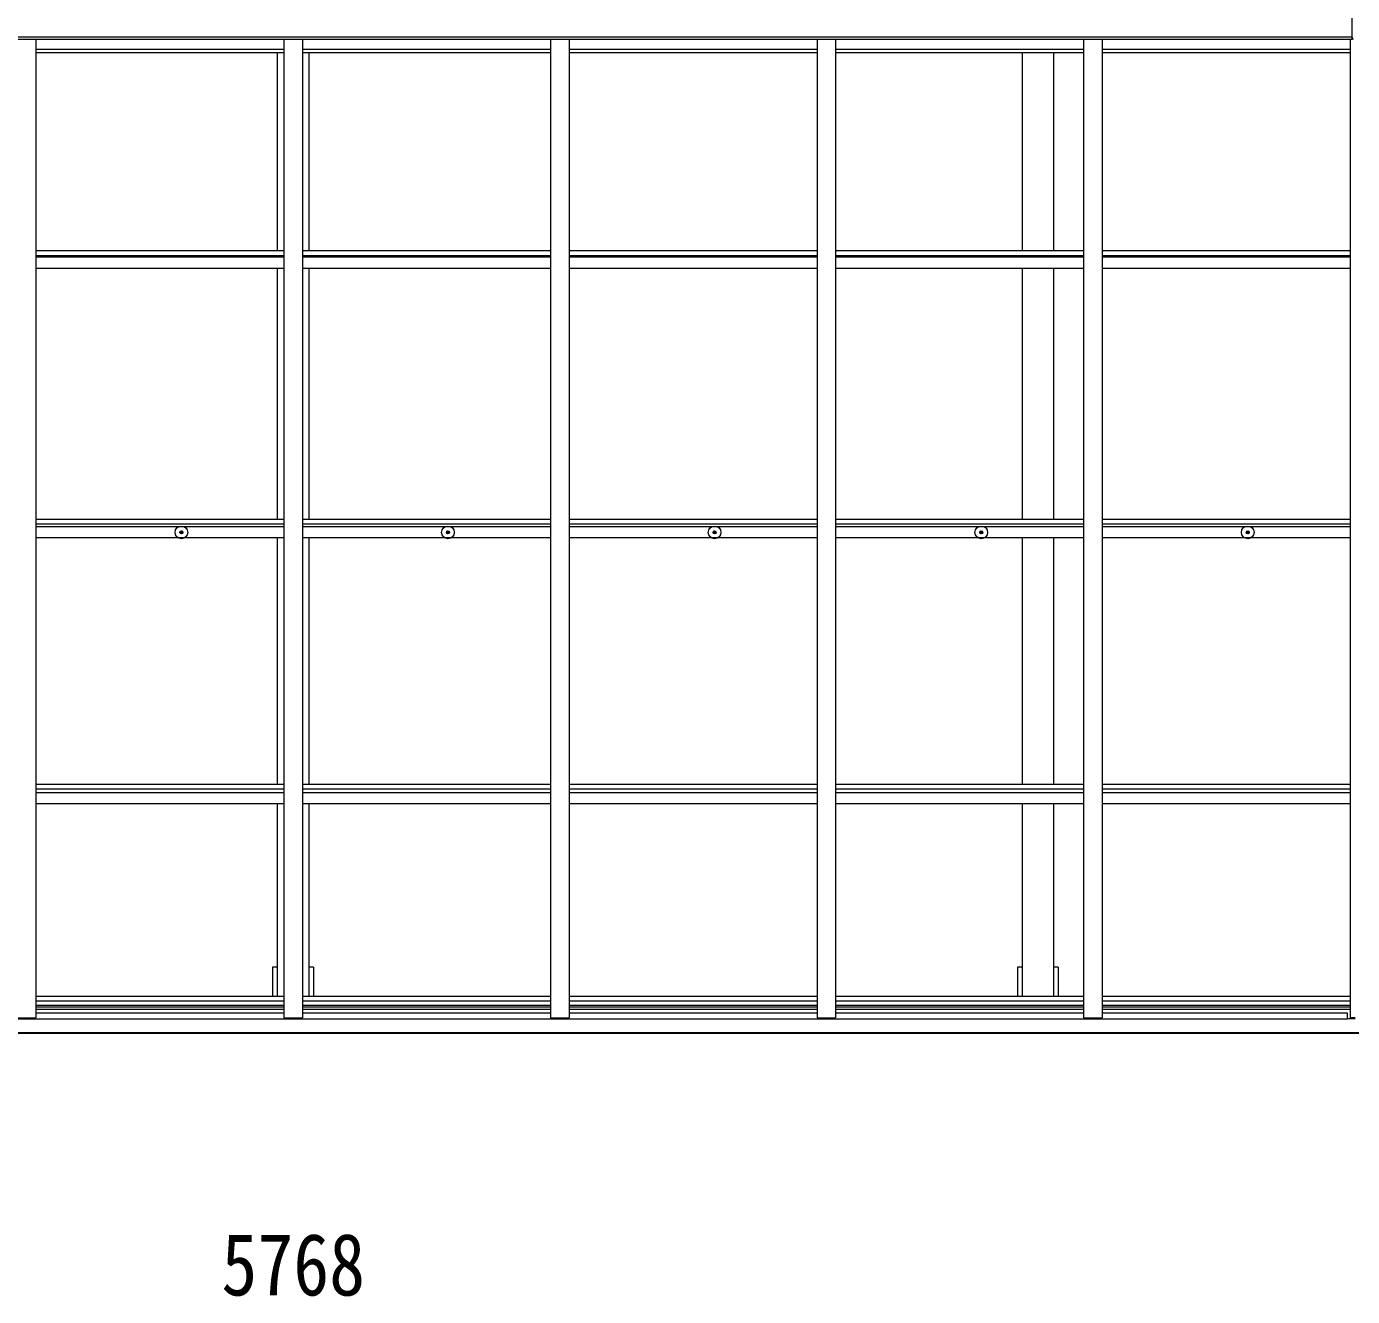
# Model space of a CAD drawing. Units: millimetres at full size, sheet at 1:35; details may follow other scales. Extents: x -9783 to 9892, y -6828 to 6752.
# Drawn here: x 2682 to 6243, y 223 to 3635 of the extents above; entities that cross this region are included whole.
import ezdxf
from ezdxf.enums import TextEntityAlignment as Align

# ---------------------------------------------------------------- set-up
doc = ezdxf.new("R2010")
doc.units = ezdxf.units.MM
doc.header["$LTSCALE"] = 35
for name, color, linetype, lineweight in [('0-1_本体', 4, 'Continuous', 9), ('0-2_部品', 7, 'Continuous', 9), ('0-3_ELV2', 3, 'Continuous', 9), ('0-A_寸法', 6, 'Continuous', 9)]:
    doc.layers.add(name, color=color, linetype=linetype, lineweight=lineweight)
doc.styles.add('ＭＳ ゴシック', font='')
doc.styles.get('ＭＳ ゴシック').set_extended_font_data('MS Gothic')

msp = doc.modelspace()

# ---------------------------------------------------------------- linework, layer by layer
at = {"layer": '0-1_本体'}
for p, q in [((6242.71, 3606.59), (553.71, 3606.86)), ((6242.71, 3599.89), (553.71, 3599.89)), ((2707.21, 3599.89), (2707.21, 971.66)), ((3373.21, 3599.89), (3373.21, 971.66)), ((3423.21, 3599.89), (3423.21, 971.66)), ((4089.21, 3599.89), (4089.21, 971.66)), ((4139.21, 3599.89), (4139.21, 971.66)), ((4805.21, 3599.89), (4805.21, 971.66)), ((4855.21, 3599.89), (4855.21, 971.66)), ((5521.21, 3599.89), (5521.21, 971.66)), ((5571.21, 3599.89), (5571.21, 971.66)), ((6237.21, 3599.89), (6237.21, 971.66)), ((6242.71, 3599.89), (6242.71, 3603.52)), ((6242.71, 3601.58), (6246.25, 3601.58)), ((3373.21, 3573.47), (2707.21, 3573.47)), ((3373.21, 3564.34), (2707.21, 3564.34)), ((3355.71, 3564.34), (3355.71, 3032.42)), ((4089.21, 3573.47), (3423.21, 3573.47)), ((4089.21, 3564.34), (3423.21, 3564.34)), ((3440.71, 3564.34), (3440.71, 3032.42)), ((4805.21, 3573.47), (4139.21, 3573.47)), ((4805.21, 3564.34), (4139.21, 3564.34)), ((5521.21, 3573.47), (4855.21, 3573.47)), ((5521.21, 3564.34), (4855.21, 3564.34)), ((5355.71, 3564.34), (5355.71, 3032.42)), ((5440.71, 3564.34), (5440.71, 3032.42)), ((6236.62, 3573.47), (5571.21, 3573.47)), ((6236.9, 3564.34), (5571.21, 3564.34)), ((3373.21, 3032.09), (2707.21, 3032.09)), ((4089.21, 3032.09), (3423.21, 3032.09)), ((4805.21, 3032.09), (4139.21, 3032.09)), ((5521.21, 3032.09), (4855.21, 3032.09)), ((6237.21, 3032.09), (5571.21, 3032.09)), ((3373.21, 3019.06), (2707.21, 3019.06)), ((3373.21, 3015.09), (2707.21, 3015.09)), ((4089.21, 3019.06), (3423.21, 3019.06)), ((4089.21, 3015.09), (3423.21, 3015.09)), ((4805.21, 3019.06), (4139.21, 3019.06)), ((4805.21, 3015.09), (4139.21, 3015.09)), ((5521.21, 3019.06), (4855.21, 3019.06)), ((5521.21, 3015.09), (4855.21, 3015.09)), ((6237.21, 3019.06), (5571.21, 3019.06)), ((6237.21, 3015.09), (5571.21, 3015.09)), ((3373.21, 2985.3), (2707.21, 2985.3)), ((3355.71, 2985.35), (3355.71, 2310.99)), ((4089.21, 2985.3), (3423.21, 2985.3)), ((3440.71, 2985.35), (3440.71, 2310.99)), ((4805.21, 2985.3), (4139.21, 2985.3)), ((5521.21, 2985.3), (4855.21, 2985.3)), ((5355.71, 2985.35), (5355.71, 2310.99)), ((5440.71, 2985.35), (5440.71, 2310.99)), ((6237.21, 2985.3), (5571.21, 2985.3)), ((3373.21, 2310.98), (2707.21, 2310.98)), ((3373.21, 2298.01), (2707.21, 2298.01)), ((3373.21, 2290.8), (2707.21, 2290.8)), ((4089.21, 2310.98), (3423.21, 2310.98)), ((4089.21, 2298.01), (3423.21, 2298.01)), ((4089.21, 2290.8), (3423.21, 2290.8)), ((4805.21, 2310.98), (4139.21, 2310.98)), ((4805.21, 2298.01), (4139.21, 2298.01)), ((4805.21, 2290.8), (4139.21, 2290.8)), ((5521.21, 2310.98), (4855.21, 2310.98)), ((5521.21, 2298.01), (4855.21, 2298.01)), ((5521.21, 2290.8), (4855.21, 2290.8)), ((6237.21, 2310.98), (5571.21, 2310.98)), ((6237.21, 2298.01), (5571.21, 2298.01)), ((6237.21, 2290.8), (5571.21, 2290.8)), ((3373.21, 2261.37), (2707.21, 2261.37)), ((3355.71, 2261.44), (3355.71, 1598.62)), ((4089.21, 2261.37), (3423.21, 2261.37)), ((3440.71, 2261.44), (3440.71, 1598.62)), ((4805.21, 2261.37), (4139.21, 2261.37)), ((5521.21, 2261.37), (4855.21, 2261.37)), ((5355.71, 2261.44), (5355.71, 1598.62)), ((5440.71, 2261.44), (5440.71, 1598.62)), ((6237.21, 2261.37), (5571.21, 2261.37)), ((3373.21, 1598.89), (2707.21, 1598.89)), ((3373.21, 1586.03), (2707.21, 1586.03)), ((3373.21, 1575.92), (2707.21, 1575.92)), ((4089.21, 1598.89), (3423.21, 1598.89)), ((4089.21, 1586.03), (3423.21, 1586.03)), ((4089.21, 1575.92), (3423.21, 1575.92)), ((4805.21, 1598.89), (4139.21, 1598.89)), ((4805.21, 1586.03), (4139.21, 1586.03)), ((4805.21, 1575.92), (4139.21, 1575.92)), ((5521.21, 1598.89), (4855.21, 1598.89)), ((5521.21, 1586.03), (4855.21, 1586.03)), ((5521.21, 1575.92), (4855.21, 1575.92)), ((6237.21, 1598.89), (5571.21, 1598.89)), ((6237.21, 1586.03), (5571.21, 1586.03)), ((6237.21, 1575.92), (5571.21, 1575.92)), ((3373.21, 1546.96), (2707.21, 1546.96)), ((3355.71, 1546.66), (3355.71, 1029.09)), ((4089.21, 1546.96), (3423.21, 1546.96)), ((3440.71, 1546.66), (3440.71, 1029.09)), ((4805.21, 1546.96), (4139.21, 1546.96)), ((5521.21, 1546.96), (4855.21, 1546.96)), ((5355.71, 1546.66), (5355.71, 1029.09)), ((5440.71, 1546.66), (5440.71, 1029.09)), ((6237.21, 1546.96), (5571.21, 1546.96)), ((3453.21, 1107.86), (3440.71, 1107.86)), ((3453.21, 1107.86), (3453.21, 1029.09)), ((5453.21, 1107.86), (5440.71, 1107.86)), ((5453.21, 1107.86), (5453.21, 1029.09)), ((3373.21, 1029.09), (2707.21, 1029.09)), ((3373.21, 1016.27), (2707.21, 1016.27)), ((3373.21, 1004.92), (2707.21, 1004.92)), ((2707.21, 1001.14), (3373.21, 1001.14)), ((4089.21, 1029.09), (3423.21, 1029.09)), ((4089.21, 1016.27), (3423.21, 1016.27)), ((4089.21, 1004.92), (3423.21, 1004.92)), ((3423.21, 1001.14), (4089.21, 1001.14)), ((4805.21, 1029.09), (4139.21, 1029.09)), ((4805.21, 1016.27), (4139.21, 1016.27)), ((4805.21, 1004.92), (4139.21, 1004.92)), ((4139.21, 1001.14), (4805.21, 1001.14)), ((5521.21, 1029.09), (4855.21, 1029.09)), ((5521.21, 1016.27), (4855.21, 1016.27)), ((5521.21, 1004.92), (4855.21, 1004.92)), ((4855.21, 1001.14), (5521.21, 1001.14)), ((6237.21, 1029.09), (5571.21, 1029.09)), ((6237.21, 1016.27), (5571.21, 1016.27)), ((6237.21, 1004.92), (5571.21, 1004.92)), ((5571.21, 1001.14), (6237.21, 1001.14)), ((566.71, 969.63), (6229.71, 969.63)), ((2657.21, 971.66), (2707.21, 971.66)), ((3373.21, 994.07), (2707.21, 994.07)), ((3373.21, 984.7), (2707.21, 984.7)), ((3373.21, 971.66), (3423.21, 971.66)), ((4089.21, 994.07), (3423.21, 994.07)), ((4089.21, 984.7), (3423.21, 984.7)), ((4089.21, 971.66), (4139.21, 971.66)), ((4805.21, 994.07), (4139.21, 994.07)), ((4805.21, 984.7), (4139.21, 984.7)), ((4805.21, 971.66), (4855.21, 971.66)), ((5521.21, 994.07), (4855.21, 994.07)), ((5521.21, 984.7), (4855.21, 984.7)), ((5521.21, 971.66), (5571.21, 971.66)), ((6237.21, 994.07), (5571.21, 994.07)), ((6229.71, 984.7), (5571.21, 984.7)), ((6229.71, 969.63), (6229.71, 984.7)), ((6250.21, 971.66), (6237.21, 971.66)), ((6260.71, 931.43), (535.71, 931.43)), ((6260.71, 929.36), (535.71, 929.36))]:
    msp.add_line(p, q, dxfattribs=at)
for points in [[(3355.71, 1107.86), (3343.21, 1107.86), (3343.21, 1029.09)], [(5355.71, 1107.86), (5343.21, 1107.86), (5343.21, 1029.09)]]:
    msp.add_lwpolyline(points, dxfattribs=at)
at = {"layer": '0-2_部品'}
for p, q in [((3095.85, 2276.58), (3096.95, 2276.6)), ((3095.85, 2275.58), (3096.95, 2275.57)), ((3096.95, 2276.6), (3097.47, 2276.7)), ((3096.95, 2275.57), (3097.47, 2275.46)), ((3097.57, 2277.22), (3097.47, 2276.7)), ((3097.57, 2274.95), (3097.47, 2275.46)), ((3097.59, 2278.33), (3097.57, 2277.22)), ((3097.59, 2273.84), (3097.57, 2274.95)), ((3098.59, 2278.33), (3098.61, 2277.22)), ((3098.59, 2273.84), (3098.61, 2274.95)), ((3098.61, 2277.22), (3098.71, 2276.7)), ((3098.61, 2274.95), (3098.71, 2275.46)), ((3099.23, 2276.6), (3098.71, 2276.7)), ((3099.23, 2275.57), (3098.71, 2275.46)), ((3100.34, 2276.58), (3099.23, 2276.6)), ((3100.34, 2275.58), (3099.23, 2275.57)), ((3811.85, 2276.58), (3812.95, 2276.6)), ((3811.85, 2275.58), (3812.95, 2275.57)), ((3812.95, 2276.6), (3813.47, 2276.7)), ((3812.95, 2275.57), (3813.47, 2275.46)), ((3813.57, 2277.22), (3813.47, 2276.7)), ((3813.57, 2274.95), (3813.47, 2275.46)), ((3813.59, 2278.33), (3813.57, 2277.22)), ((3813.59, 2273.84), (3813.57, 2274.95)), ((3814.59, 2278.33), (3814.61, 2277.22)), ((3814.59, 2273.84), (3814.61, 2274.95)), ((3814.61, 2277.22), (3814.71, 2276.7)), ((3814.61, 2274.95), (3814.71, 2275.46)), ((3815.23, 2276.6), (3814.71, 2276.7)), ((3815.23, 2275.57), (3814.71, 2275.46)), ((3816.34, 2276.58), (3815.23, 2276.6)), ((3816.34, 2275.58), (3815.23, 2275.57)), ((4527.85, 2276.58), (4528.95, 2276.6)), ((4527.85, 2275.58), (4528.95, 2275.57)), ((4528.95, 2276.6), (4529.47, 2276.7)), ((4528.95, 2275.57), (4529.47, 2275.46)), ((4529.57, 2277.22), (4529.47, 2276.7)), ((4529.57, 2274.95), (4529.47, 2275.46)), ((4529.59, 2278.33), (4529.57, 2277.22)), ((4529.59, 2273.84), (4529.57, 2274.95)), ((4530.59, 2278.33), (4530.61, 2277.22)), ((4530.59, 2273.84), (4530.61, 2274.95)), ((4530.61, 2277.22), (4530.71, 2276.7)), ((4530.61, 2274.95), (4530.71, 2275.46)), ((4531.23, 2276.6), (4530.71, 2276.7)), ((4531.23, 2275.57), (4530.71, 2275.46)), ((4532.34, 2276.58), (4531.23, 2276.6)), ((4532.34, 2275.58), (4531.23, 2275.57)), ((5243.85, 2276.58), (5244.95, 2276.6)), ((5243.85, 2275.58), (5244.95, 2275.57)), ((5244.95, 2276.6), (5245.47, 2276.7)), ((5244.95, 2275.57), (5245.47, 2275.46)), ((5245.57, 2277.22), (5245.47, 2276.7)), ((5245.57, 2274.95), (5245.47, 2275.46)), ((5245.59, 2278.33), (5245.57, 2277.22)), ((5245.59, 2273.84), (5245.57, 2274.95)), ((5246.59, 2278.33), (5246.61, 2277.22)), ((5246.59, 2273.84), (5246.61, 2274.95)), ((5246.61, 2277.22), (5246.71, 2276.7)), ((5246.61, 2274.95), (5246.71, 2275.46)), ((5247.23, 2276.6), (5246.71, 2276.7)), ((5247.23, 2275.57), (5246.71, 2275.46)), ((5248.34, 2276.58), (5247.23, 2276.6)), ((5248.34, 2275.58), (5247.23, 2275.57)), ((5959.85, 2276.58), (5960.95, 2276.6)), ((5959.85, 2275.58), (5960.95, 2275.57)), ((5960.95, 2276.6), (5961.47, 2276.7)), ((5960.95, 2275.57), (5961.47, 2275.46)), ((5961.57, 2277.22), (5961.47, 2276.7)), ((5961.57, 2274.95), (5961.47, 2275.46)), ((5961.59, 2278.33), (5961.57, 2277.22)), ((5961.59, 2273.84), (5961.57, 2274.95)), ((5962.59, 2278.33), (5962.61, 2277.22)), ((5962.59, 2273.84), (5962.61, 2274.95)), ((5962.61, 2277.22), (5962.71, 2276.7)), ((5962.61, 2274.95), (5962.71, 2275.46)), ((5963.23, 2276.6), (5962.71, 2276.7)), ((5963.23, 2275.57), (5962.71, 2275.46)), ((5964.34, 2276.58), (5963.23, 2276.6)), ((5964.34, 2275.58), (5963.23, 2275.57)), ((6229.71, 970.44), (6250.21, 970.44))]:
    msp.add_line(p, q, dxfattribs=at)
for centre, radius in [((3098.09, 2276.08), 17), ((3098.09, 2276.08), 4), ((3814.09, 2276.08), 17), ((3814.09, 2276.08), 4), ((4530.09, 2276.08), 17), ((4530.09, 2276.08), 4), ((5246.09, 2276.08), 17), ((5246.09, 2276.08), 4), ((5962.09, 2276.08), 17), ((5962.09, 2276.08), 4)]:
    msp.add_circle(centre, radius, dxfattribs=at)
for centre, start, end in [((3098.09, 2276.08), 167.44414, 192.55586), ((3098.09, 2276.08), 77.44414, 102.55586), ((3098.09, 2276.08), 257.44414, 282.55586), ((3098.09, 2276.08), 347.44414, 12.55586), ((3814.09, 2276.08), 167.44414, 192.55586), ((3814.09, 2276.08), 77.44414, 102.55586), ((3814.09, 2276.08), 257.44414, 282.55586), ((3814.09, 2276.08), 347.44414, 12.55586), ((4530.09, 2276.08), 167.44414, 192.55586), ((4530.09, 2276.08), 77.44414, 102.55586), ((4530.09, 2276.08), 257.44414, 282.55586), ((4530.09, 2276.08), 347.44414, 12.55586), ((5246.09, 2276.08), 167.44414, 192.55586), ((5246.09, 2276.08), 77.44414, 102.55586), ((5246.09, 2276.08), 257.44414, 282.55586), ((5246.09, 2276.08), 347.44414, 12.55586), ((5962.09, 2276.08), 167.44414, 192.55586), ((5962.09, 2276.08), 77.44414, 102.55586), ((5962.09, 2276.08), 257.44414, 282.55586), ((5962.09, 2276.08), 347.44414, 12.55586)]:
    msp.add_arc(centre, 2.3, start, end, dxfattribs=at)
at = {"layer": '0-3_ELV2'}
msp.add_lwpolyline([(6243.71, 3603.55), (6242.71, 3603.55), (6242.71, 3666.55), (6243.71, 3666.55)], dxfattribs=at)

# ---------------------------------------------------------------- texts
at = {"layer": '0-A_寸法', "color": 7, "style": 'ＭＳ ゴシック', "width": 0.85}
msp.add_text('5768', height=166.8, dxfattribs=at).set_placement((3205.71, 175.96), align=Align.BOTTOM_LEFT)

doc.saveas('drawing.dxf')
